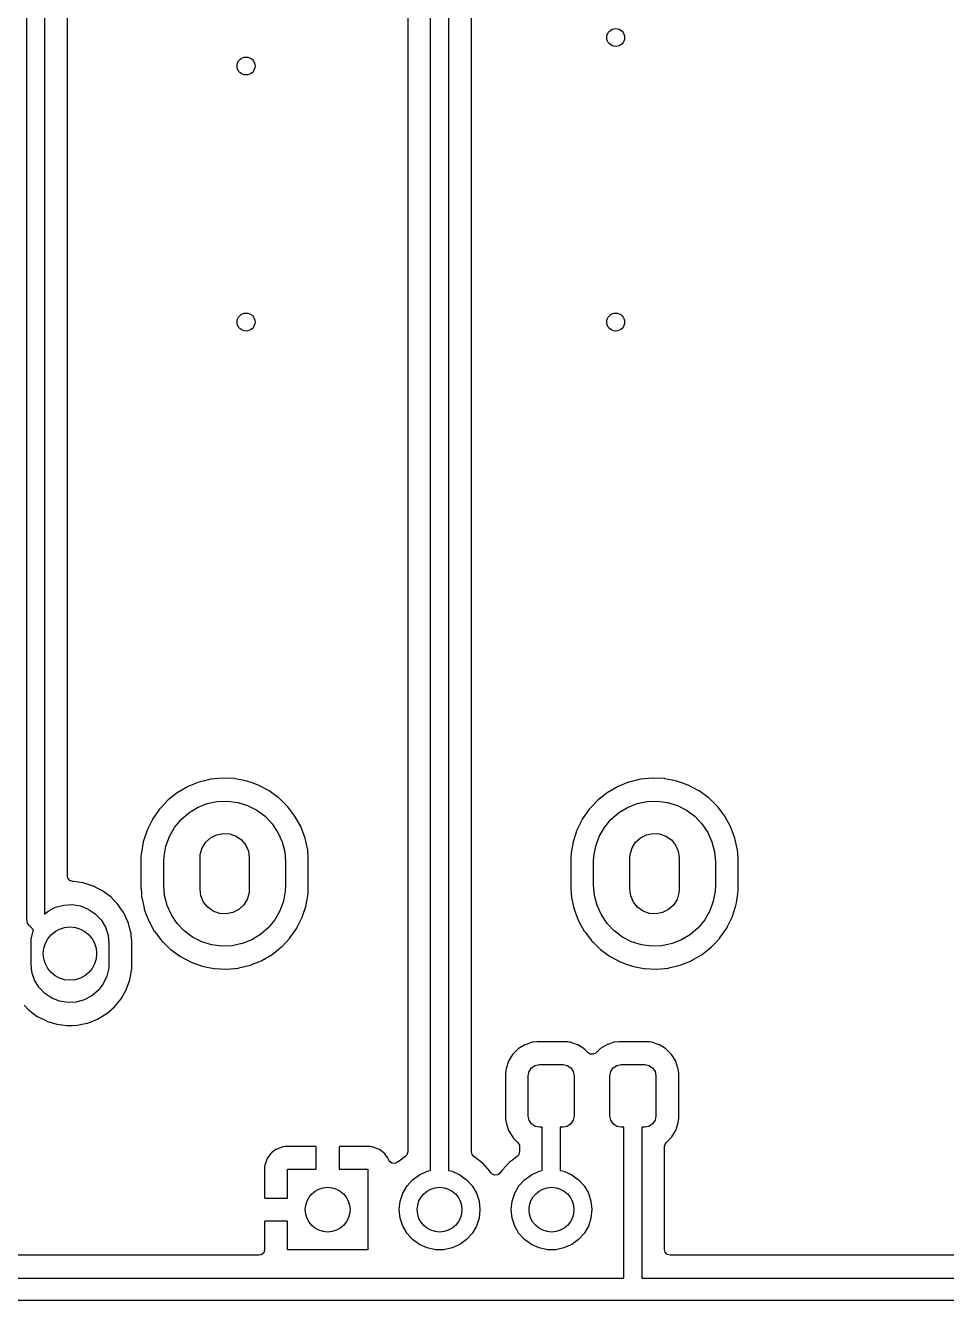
# Model space of a CAD drawing. Extents: x 63 to 234, y -148 to -41.
# Drawn here: x 150.65 to 171.22, y -147.57 to -119.11 of the extents above; entities that cross this region are included whole.
import ezdxf

# ---------------------------------------------------------------- set-up
doc = ezdxf.new("R2010")
doc.units = 0
doc.layers.add('BLACK', color=7, linetype='CONTINUOUS')

msp = doc.modelspace()

# ---------------------------------------------------------------- linework, layer by layer
at = {"layer": 'BLACK', "linetype": 'CONTINUOUS'}
for p, q in [((150.676, -139.061), (150.676, -65.1865)), ((151.076, -65.392), (151.076, -138.948)), ((151.584, -138.095), (151.584, -99.1649)), ((159.697, -144.669), (159.697, -108.871)), ((160.097, -108.936), (160.097, -144.669)), ((159.189, -109.141), (159.189, -144.25)), ((160.606, -144.25), (160.606, -109.302)), ((154.517, -136.001), (154.297, -136.09)), ((154.521, -135.999), (154.517, -136.001)), ((154.517, -136.001), (154.517, -136.001)), ((154.674, -135.962), (154.521, -135.999)), ((154.78, -135.936), (154.674, -135.962)), ((154.785, -135.935), (154.78, -135.936)), ((154.78, -135.936), (154.78, -135.936)), ((155.054, -135.909), (154.785, -135.935)), ((155.059, -135.909), (155.054, -135.909)), ((155.321, -135.922), (155.059, -135.909)), ((155.059, -135.909), (155.059, -135.909)), ((155.325, -135.922), (155.321, -135.922)), ((155.321, -135.922), (155.321, -135.922)), ((155.33, -135.923), (155.325, -135.922)), ((155.493, -135.956), (155.33, -135.923)), ((155.33, -135.923), (155.33, -135.923)), ((155.591, -135.975), (155.493, -135.956)), ((155.71, -136.017), (155.591, -135.975)), ((155.843, -136.064), (155.71, -136.017)), ((164.117, -136.001), (163.897, -136.09)), ((164.121, -135.999), (164.117, -136.001)), ((164.117, -136.001), (164.117, -136.001)), ((164.274, -135.962), (164.121, -135.999)), ((164.38, -135.936), (164.274, -135.962)), ((164.385, -135.935), (164.38, -135.936)), ((164.38, -135.936), (164.38, -135.936)), ((164.654, -135.909), (164.385, -135.935)), ((164.659, -135.909), (164.654, -135.909)), ((164.921, -135.922), (164.659, -135.909)), ((164.659, -135.909), (164.659, -135.909)), ((164.925, -135.922), (164.921, -135.922)), ((164.921, -135.922), (164.921, -135.922)), ((164.93, -135.923), (164.925, -135.922)), ((165.093, -135.956), (164.93, -135.923)), ((164.93, -135.923), (164.93, -135.923)), ((165.191, -135.975), (165.093, -135.956)), ((165.31, -136.017), (165.191, -135.975)), ((165.443, -136.064), (165.31, -136.017)), ((153.964, -136.295), (153.838, -136.397)), ((154.036, -136.238), (153.964, -136.295)), ((154.27, -136.101), (154.036, -136.238)), ((154.297, -136.09), (154.27, -136.101)), ((155.847, -136.065), (155.843, -136.064)), ((155.843, -136.064), (155.843, -136.064)), ((156.087, -136.191), (155.847, -136.065)), ((156.091, -136.194), (156.087, -136.191)), ((156.294, -136.342), (156.091, -136.194)), ((163.564, -136.295), (163.438, -136.397)), ((163.636, -136.238), (163.564, -136.295)), ((163.87, -136.101), (163.636, -136.238)), ((163.897, -136.09), (163.87, -136.101)), ((165.447, -136.065), (165.443, -136.064)), ((165.443, -136.064), (165.443, -136.064)), ((165.687, -136.191), (165.447, -136.065)), ((165.691, -136.194), (165.687, -136.191)), ((165.894, -136.342), (165.691, -136.194)), ((153.69, -136.551), (153.639, -136.606)), ((153.821, -136.411), (153.69, -136.551)), ((153.824, -136.407), (153.821, -136.411)), ((153.838, -136.397), (153.824, -136.407)), ((154.296, -136.683), (154.492, -136.564)), ((154.492, -136.564), (154.706, -136.479)), ((154.706, -136.479), (154.931, -136.432)), ((154.931, -136.432), (155.161, -136.424)), ((155.161, -136.424), (155.389, -136.454)), ((155.389, -136.454), (155.609, -136.522)), ((155.609, -136.522), (155.814, -136.626)), ((156.306, -136.351), (156.294, -136.342)), ((156.369, -136.412), (156.306, -136.351)), ((156.48, -136.521), (156.369, -136.412)), ((156.5, -136.541), (156.48, -136.521)), ((156.503, -136.544), (156.5, -136.541)), ((156.507, -136.55), (156.503, -136.544)), ((156.503, -136.544), (156.503, -136.544)), ((156.665, -136.756), (156.507, -136.55)), ((163.29, -136.551), (163.239, -136.606)), ((163.421, -136.411), (163.29, -136.551)), ((163.424, -136.407), (163.421, -136.411)), ((163.438, -136.397), (163.424, -136.407)), ((163.896, -136.683), (164.092, -136.564)), ((164.092, -136.564), (164.306, -136.479)), ((164.306, -136.479), (164.531, -136.432)), ((164.531, -136.432), (164.761, -136.424)), ((164.761, -136.424), (164.989, -136.454)), ((164.989, -136.454), (165.209, -136.522)), ((165.209, -136.522), (165.414, -136.626)), ((165.906, -136.351), (165.894, -136.342)), ((165.969, -136.412), (165.906, -136.351)), ((166.08, -136.521), (165.969, -136.412)), ((166.1, -136.541), (166.08, -136.521)), ((166.103, -136.544), (166.1, -136.541)), ((166.107, -136.55), (166.103, -136.544)), ((166.103, -136.544), (166.103, -136.544)), ((166.265, -136.756), (166.107, -136.55)), ((153.482, -136.832), (153.4, -136.997)), ((153.484, -136.828), (153.482, -136.832)), ((153.482, -136.832), (153.482, -136.832)), ((153.639, -136.606), (153.484, -136.828)), ((153.976, -137.012), (154.122, -136.834)), ((154.122, -136.834), (154.296, -136.683)), ((155.814, -136.626), (155.998, -136.763)), ((155.998, -136.763), (156.157, -136.93)), ((156.796, -136.993), (156.665, -136.756)), ((163.082, -136.832), (163, -136.997)), ((163.084, -136.828), (163.082, -136.832)), ((163.082, -136.832), (163.082, -136.832)), ((163.239, -136.606), (163.084, -136.828)), ((163.576, -137.012), (163.722, -136.834)), ((163.722, -136.834), (163.896, -136.683)), ((165.414, -136.626), (165.598, -136.763)), ((165.598, -136.763), (165.757, -136.93)), ((166.396, -136.993), (166.265, -136.756)), ((153.364, -137.071), (153.279, -137.329)), ((153.4, -136.997), (153.364, -137.071)), ((153.862, -137.212), (153.976, -137.012)), ((154.916, -137.173), (155.062, -137.143)), ((155.062, -137.143), (155.211, -137.154)), ((155.211, -137.154), (155.352, -137.205)), ((156.157, -136.93), (156.285, -137.121)), ((156.285, -137.121), (156.38, -137.33)), ((156.892, -137.247), (156.796, -136.993)), ((162.964, -137.071), (162.879, -137.329)), ((163, -136.997), (162.964, -137.071)), ((163.462, -137.212), (163.576, -137.012)), ((164.516, -137.173), (164.662, -137.143)), ((164.662, -137.143), (164.811, -137.154)), ((164.811, -137.154), (164.952, -137.205)), ((165.757, -136.93), (165.885, -137.121)), ((165.885, -137.121), (165.98, -137.33)), ((166.492, -137.247), (166.396, -136.993)), ((153.278, -137.333), (153.236, -137.577)), ((153.279, -137.329), (153.278, -137.333)), ((153.278, -137.333), (153.278, -137.333)), ((153.743, -137.654), (153.784, -137.428)), ((153.784, -137.428), (153.862, -137.212)), ((154.595, -137.468), (154.673, -137.341)), ((154.673, -137.341), (154.783, -137.24)), ((154.783, -137.24), (154.916, -137.173)), ((155.352, -137.205), (155.474, -137.291)), ((155.474, -137.291), (155.567, -137.407)), ((155.567, -137.407), (155.627, -137.544)), ((156.38, -137.33), (156.438, -137.553)), ((156.893, -137.251), (156.892, -137.247)), ((156.938, -137.452), (156.893, -137.251)), ((156.893, -137.251), (156.893, -137.251)), ((156.951, -137.512), (156.938, -137.452)), ((162.878, -137.333), (162.836, -137.577)), ((162.879, -137.329), (162.878, -137.333)), ((162.878, -137.333), (162.878, -137.333)), ((163.343, -137.654), (163.384, -137.428)), ((163.384, -137.428), (163.462, -137.212)), ((164.195, -137.468), (164.273, -137.341)), ((164.273, -137.341), (164.383, -137.24)), ((164.383, -137.24), (164.516, -137.173)), ((164.952, -137.205), (165.074, -137.291)), ((165.074, -137.291), (165.167, -137.407)), ((165.167, -137.407), (165.227, -137.544)), ((165.98, -137.33), (166.038, -137.553)), ((166.493, -137.251), (166.492, -137.247)), ((166.538, -137.452), (166.493, -137.251)), ((166.493, -137.251), (166.493, -137.251)), ((166.551, -137.512), (166.538, -137.452)), ((153.233, -137.596), (153.228, -137.682)), ((153.228, -137.682), (153.228, -138.371)), ((153.236, -137.577), (153.233, -137.596)), ((153.737, -137.782), (153.743, -137.654)), ((154.547, -137.692), (154.553, -137.612)), ((154.547, -138.392), (154.547, -137.692)), ((154.553, -137.612), (154.595, -137.468)), ((155.627, -137.544), (155.647, -137.692)), ((155.647, -137.692), (155.647, -138.392)), ((156.438, -137.553), (156.457, -137.782)), ((156.951, -137.516), (156.951, -137.512)), ((156.963, -137.683), (156.951, -137.516)), ((156.965, -137.713), (156.963, -137.683)), ((156.965, -138.402), (156.965, -137.713)), ((162.833, -137.596), (162.828, -137.682)), ((162.828, -137.682), (162.828, -138.371)), ((162.836, -137.577), (162.833, -137.596)), ((163.337, -137.782), (163.343, -137.654)), ((164.147, -137.692), (164.153, -137.612)), ((164.147, -138.392), (164.147, -137.692)), ((164.153, -137.612), (164.195, -137.468)), ((165.227, -137.544), (165.247, -137.692)), ((165.247, -137.692), (165.247, -138.392)), ((166.038, -137.553), (166.057, -137.782)), ((166.551, -137.516), (166.551, -137.512)), ((166.563, -137.683), (166.551, -137.516)), ((166.565, -137.713), (166.563, -137.683)), ((166.565, -138.402), (166.565, -137.713)), ((153.737, -138.302), (153.737, -137.782)), ((156.457, -137.782), (156.457, -138.302)), ((163.337, -138.302), (163.337, -137.782)), ((166.057, -137.782), (166.057, -138.302)), ((151.594, -138.141), (151.584, -138.095)), ((151.637, -138.197), (151.594, -138.141)), ((151.704, -138.22), (151.637, -138.197)), ((151.707, -138.22), (151.704, -138.22)), ((151.712, -138.221), (151.707, -138.22)), ((151.934, -138.25), (151.712, -138.221)), ((151.712, -138.221), (151.712, -138.221)), ((151.939, -138.251), (151.934, -138.25)), ((151.934, -138.25), (151.934, -138.25)), ((152.162, -138.32), (151.939, -138.251)), ((153.756, -138.531), (153.737, -138.302)), ((156.457, -138.302), (156.451, -138.43)), ((163.356, -138.531), (163.337, -138.302)), ((166.057, -138.302), (166.051, -138.43)), ((152.167, -138.323), (152.162, -138.32)), ((152.262, -138.371), (152.167, -138.323)), ((152.167, -138.323), (152.167, -138.323)), ((152.366, -138.424), (152.262, -138.371)), ((152.371, -138.426), (152.366, -138.424)), ((152.366, -138.424), (152.366, -138.424)), ((152.559, -138.566), (152.371, -138.426)), ((152.623, -138.633), (152.559, -138.566)), ((153.228, -138.371), (153.229, -138.373)), ((153.229, -138.373), (153.237, -138.481)), ((153.229, -138.373), (153.229, -138.373)), ((153.237, -138.481), (153.243, -138.572)), ((153.243, -138.572), (153.244, -138.577)), ((153.244, -138.577), (153.244, -138.577)), ((153.244, -138.577), (153.297, -138.816)), ((153.814, -138.754), (153.756, -138.531)), ((154.567, -138.54), (154.547, -138.392)), ((154.627, -138.677), (154.567, -138.54)), ((155.641, -138.472), (155.599, -138.616)), ((155.647, -138.392), (155.641, -138.472)), ((156.451, -138.43), (156.41, -138.656)), ((156.925, -138.697), (156.961, -138.492)), ((156.961, -138.488), (156.964, -138.424)), ((156.961, -138.492), (156.961, -138.488)), ((156.961, -138.492), (156.961, -138.492)), ((156.964, -138.424), (156.965, -138.404)), ((156.965, -138.404), (156.965, -138.402)), ((156.965, -138.404), (156.965, -138.404)), ((162.828, -138.371), (162.829, -138.373)), ((162.829, -138.373), (162.837, -138.481)), ((162.829, -138.373), (162.829, -138.373)), ((162.837, -138.481), (162.843, -138.572)), ((162.843, -138.572), (162.844, -138.577)), ((162.844, -138.577), (162.844, -138.577)), ((162.844, -138.577), (162.897, -138.816)), ((163.414, -138.754), (163.356, -138.531)), ((164.167, -138.54), (164.147, -138.392)), ((164.227, -138.677), (164.167, -138.54)), ((165.241, -138.472), (165.199, -138.616)), ((165.247, -138.392), (165.241, -138.472)), ((166.051, -138.43), (166.01, -138.656)), ((166.525, -138.697), (166.561, -138.492)), ((166.561, -138.488), (166.564, -138.424)), ((166.561, -138.492), (166.561, -138.488)), ((166.561, -138.492), (166.561, -138.492)), ((166.564, -138.424), (166.565, -138.404)), ((166.565, -138.404), (166.565, -138.402)), ((166.565, -138.404), (166.565, -138.404)), ((151.156, -138.881), (151.322, -138.793)), ((151.322, -138.793), (151.503, -138.743)), ((151.503, -138.743), (151.691, -138.733)), ((151.691, -138.733), (151.876, -138.764)), ((151.876, -138.764), (152.05, -138.834)), ((152.05, -138.834), (152.206, -138.939)), ((152.698, -138.711), (152.623, -138.633)), ((152.72, -138.735), (152.698, -138.711)), ((152.796, -138.848), (152.72, -138.735)), ((152.844, -138.919), (152.796, -138.848)), ((153.297, -138.816), (153.302, -138.837)), ((153.302, -138.837), (153.331, -138.915)), ((153.909, -138.963), (153.814, -138.754)), ((154.72, -138.793), (154.627, -138.677)), ((154.842, -138.879), (154.72, -138.793)), ((154.983, -138.93), (154.842, -138.879)), ((155.411, -138.844), (155.278, -138.911)), ((155.521, -138.743), (155.411, -138.844)), ((155.599, -138.616), (155.521, -138.743)), ((156.332, -138.872), (156.218, -139.072)), ((156.41, -138.656), (156.332, -138.872)), ((156.83, -139.013), (156.915, -138.755)), ((156.915, -138.755), (156.925, -138.697)), ((162.897, -138.816), (162.902, -138.837)), ((162.902, -138.837), (162.931, -138.915)), ((163.509, -138.963), (163.414, -138.754)), ((164.32, -138.793), (164.227, -138.677)), ((164.442, -138.879), (164.32, -138.793)), ((164.583, -138.93), (164.442, -138.879)), ((165.011, -138.844), (164.878, -138.911)), ((165.121, -138.743), (165.011, -138.844)), ((165.199, -138.616), (165.121, -138.743)), ((165.932, -138.872), (165.818, -139.072)), ((166.01, -138.656), (165.932, -138.872)), ((166.43, -139.013), (166.515, -138.755)), ((166.515, -138.755), (166.525, -138.697)), ((150.683, -139.094), (150.676, -139.061)), ((150.687, -139.127), (150.683, -139.094)), ((150.693, -139.137), (150.687, -139.127)), ((150.696, -139.148), (150.693, -139.137)), ((150.717, -139.174), (150.696, -139.148)), ((151.076, -138.948), (151.156, -138.881)), ((152.206, -138.939), (152.335, -139.076)), ((152.335, -139.076), (152.432, -139.237)), ((152.851, -138.929), (152.844, -138.919)), ((152.853, -138.934), (152.851, -138.929)), ((152.936, -139.118), (152.853, -138.934)), ((152.947, -139.142), (152.936, -139.118)), ((152.948, -139.148), (152.947, -139.142)), ((153.004, -139.364), (152.948, -139.148)), ((152.948, -139.148), (152.948, -139.148)), ((153.331, -138.915), (153.394, -139.082)), ((153.394, -139.082), (153.398, -139.091)), ((153.398, -139.091), (153.4, -139.095)), ((153.4, -139.095), (153.526, -139.323)), ((154.037, -139.154), (153.909, -138.963)), ((154.196, -139.321), (154.037, -139.154)), ((155.132, -138.941), (154.983, -138.93)), ((155.278, -138.911), (155.132, -138.941)), ((156.218, -139.072), (156.072, -139.25)), ((156.727, -139.222), (156.828, -139.017)), ((156.828, -139.017), (156.83, -139.013)), ((156.828, -139.017), (156.828, -139.017)), ((162.931, -138.915), (162.994, -139.082)), ((162.994, -139.082), (162.998, -139.091)), ((162.998, -139.091), (163, -139.095)), ((163, -139.095), (163.126, -139.323)), ((163.637, -139.154), (163.509, -138.963)), ((163.796, -139.321), (163.637, -139.154)), ((164.732, -138.941), (164.583, -138.93)), ((164.878, -138.911), (164.732, -138.941)), ((165.818, -139.072), (165.672, -139.25)), ((166.327, -139.222), (166.428, -139.017)), ((166.428, -139.017), (166.43, -139.013)), ((166.428, -139.017), (166.428, -139.017)), ((150.734, -139.202), (150.717, -139.174)), ((150.83, -139.298), (150.734, -139.202)), ((150.777, -139.505), (150.818, -139.322)), ((150.818, -139.322), (150.83, -139.298)), ((152.432, -139.237), (152.492, -139.415)), ((152.492, -139.415), (152.512, -139.602)), ((153.006, -139.369), (153.004, -139.364)), ((153.006, -139.374), (153.006, -139.369)), ((153.011, -139.433), (153.006, -139.374)), ((153.006, -139.374), (153.006, -139.374)), ((153.02, -139.543), (153.011, -139.433)), ((153.526, -139.323), (153.529, -139.328)), ((153.529, -139.328), (153.547, -139.351)), ((153.547, -139.351), (153.688, -139.536)), ((154.38, -139.458), (154.196, -139.321)), ((155.898, -139.401), (155.702, -139.52)), ((156.072, -139.25), (155.898, -139.401)), ((156.555, -139.478), (156.71, -139.256)), ((156.71, -139.256), (156.727, -139.222)), ((163.126, -139.323), (163.129, -139.328)), ((163.129, -139.328), (163.147, -139.351)), ((163.147, -139.351), (163.288, -139.536)), ((163.98, -139.458), (163.796, -139.321)), ((165.498, -139.401), (165.302, -139.52)), ((165.672, -139.25), (165.498, -139.401)), ((166.155, -139.478), (166.31, -139.256)), ((166.31, -139.256), (166.327, -139.222)), ((150.772, -139.602), (150.777, -139.505)), ((150.772, -140.052), (150.772, -139.602)), ((152.512, -139.602), (152.512, -140.052)), ((153.02, -140.158), (153.02, -139.543)), ((153.688, -139.536), (153.694, -139.543)), ((153.694, -139.543), (153.697, -139.547)), ((153.697, -139.547), (153.697, -139.547)), ((153.697, -139.547), (153.724, -139.573)), ((153.724, -139.573), (153.888, -139.733)), ((153.888, -139.733), (153.891, -139.736)), ((154.585, -139.562), (154.38, -139.458)), ((154.805, -139.63), (154.585, -139.562)), ((155.033, -139.66), (154.805, -139.63)), ((155.263, -139.652), (155.033, -139.66)), ((155.488, -139.605), (155.263, -139.652)), ((155.702, -139.52), (155.488, -139.605)), ((156.158, -139.846), (156.325, -139.713)), ((156.325, -139.713), (156.366, -139.679)), ((156.366, -139.679), (156.37, -139.677)), ((156.366, -139.679), (156.366, -139.679)), ((156.37, -139.677), (156.464, -139.576)), ((156.464, -139.576), (156.552, -139.482)), ((156.552, -139.482), (156.555, -139.478)), ((156.552, -139.482), (156.552, -139.482)), ((163.288, -139.536), (163.294, -139.543)), ((163.294, -139.543), (163.297, -139.547)), ((163.297, -139.547), (163.297, -139.547)), ((163.297, -139.547), (163.324, -139.573)), ((163.324, -139.573), (163.488, -139.733)), ((163.488, -139.733), (163.491, -139.736)), ((164.185, -139.562), (163.98, -139.458)), ((164.405, -139.63), (164.185, -139.562)), ((164.633, -139.66), (164.405, -139.63)), ((164.863, -139.652), (164.633, -139.66)), ((165.088, -139.605), (164.863, -139.652)), ((165.302, -139.52), (165.088, -139.605)), ((165.758, -139.846), (165.925, -139.713)), ((165.925, -139.713), (165.966, -139.679)), ((165.966, -139.679), (165.97, -139.677)), ((165.966, -139.679), (165.966, -139.679)), ((165.97, -139.677), (166.064, -139.576)), ((166.064, -139.576), (166.152, -139.482)), ((166.152, -139.482), (166.155, -139.478)), ((166.152, -139.482), (166.152, -139.482)), ((153.891, -139.736), (153.891, -139.736)), ((153.891, -139.736), (153.952, -139.779)), ((153.952, -139.779), (154.107, -139.893)), ((154.107, -139.893), (154.347, -140.019)), ((155.682, -140.081), (155.92, -139.985)), ((155.92, -139.985), (155.924, -139.983)), ((155.92, -139.985), (155.92, -139.985)), ((155.924, -139.983), (156.158, -139.846)), ((163.491, -139.736), (163.491, -139.736)), ((163.491, -139.736), (163.552, -139.779)), ((163.552, -139.779), (163.707, -139.893)), ((163.707, -139.893), (163.947, -140.019)), ((165.282, -140.081), (165.52, -139.985)), ((165.52, -139.985), (165.524, -139.983)), ((165.52, -139.985), (165.52, -139.985)), ((165.524, -139.983), (165.758, -139.846)), ((150.792, -140.239), (150.772, -140.052)), ((150.852, -140.417), (150.792, -140.239)), ((152.507, -140.149), (152.466, -140.332)), ((152.512, -140.052), (152.507, -140.149)), ((152.979, -140.407), (152.998, -140.298)), ((152.998, -140.298), (153.019, -140.182)), ((153.019, -140.182), (153.02, -140.175)), ((153.02, -140.159), (153.02, -140.158)), ((153.02, -140.175), (153.02, -140.159)), ((153.02, -140.159), (153.02, -140.159)), ((154.347, -140.019), (154.351, -140.02)), ((154.351, -140.02), (154.351, -140.02)), ((154.351, -140.02), (154.466, -140.061)), ((154.466, -140.061), (154.603, -140.109)), ((154.603, -140.109), (154.701, -140.128)), ((154.701, -140.128), (154.864, -140.161)), ((154.864, -140.161), (154.864, -140.161)), ((154.864, -140.161), (154.869, -140.162)), ((154.869, -140.162), (154.873, -140.162)), ((154.873, -140.162), (154.873, -140.162)), ((154.873, -140.162), (155.135, -140.175)), ((155.135, -140.175), (155.135, -140.175)), ((155.135, -140.175), (155.14, -140.175)), ((155.14, -140.175), (155.409, -140.149)), ((155.409, -140.149), (155.414, -140.148)), ((155.414, -140.148), (155.574, -140.109)), ((155.414, -140.148), (155.414, -140.148)), ((155.574, -140.109), (155.673, -140.085)), ((155.673, -140.085), (155.682, -140.081)), ((163.947, -140.019), (163.951, -140.02)), ((163.951, -140.02), (163.951, -140.02)), ((163.951, -140.02), (164.066, -140.061)), ((164.066, -140.061), (164.203, -140.109)), ((164.203, -140.109), (164.301, -140.128)), ((164.301, -140.128), (164.464, -140.161)), ((164.464, -140.161), (164.464, -140.161)), ((164.464, -140.161), (164.469, -140.162)), ((164.469, -140.162), (164.473, -140.162)), ((164.473, -140.162), (164.473, -140.162)), ((164.473, -140.162), (164.735, -140.175)), ((164.735, -140.175), (164.735, -140.175)), ((164.735, -140.175), (164.74, -140.175)), ((164.74, -140.175), (165.009, -140.149)), ((165.009, -140.149), (165.014, -140.148)), ((165.014, -140.148), (165.174, -140.109)), ((165.014, -140.148), (165.014, -140.148)), ((165.174, -140.109), (165.273, -140.085)), ((165.273, -140.085), (165.282, -140.081)), ((150.949, -140.578), (150.852, -140.417)), ((151.078, -140.715), (150.949, -140.578)), ((152.386, -140.503), (152.272, -140.652)), ((152.466, -140.332), (152.386, -140.503)), ((152.898, -140.632), (152.978, -140.412)), ((152.978, -140.412), (152.979, -140.407)), ((151.234, -140.82), (151.078, -140.715)), ((151.408, -140.89), (151.234, -140.82)), ((151.962, -140.861), (151.781, -140.911)), ((152.128, -140.773), (151.962, -140.861)), ((152.272, -140.652), (152.128, -140.773)), ((152.634, -141.017), (152.782, -140.836)), ((152.782, -140.836), (152.898, -140.632)), ((150.621, -140.979), (150.725, -141.088)), ((150.725, -141.088), (150.73, -141.091)), ((150.73, -141.091), (150.745, -141.103)), ((150.745, -141.103), (150.913, -141.228)), ((151.593, -140.921), (151.408, -140.89)), ((151.781, -140.911), (151.593, -140.921)), ((152.457, -141.17), (152.634, -141.017)), ((150.913, -141.228), (150.918, -141.23)), ((150.918, -141.23), (150.918, -141.23)), ((150.918, -141.23), (151.117, -141.331)), ((151.117, -141.331), (151.121, -141.334)), ((151.121, -141.334), (151.345, -141.403)), ((151.345, -141.403), (151.35, -141.404)), ((151.35, -141.404), (151.35, -141.404)), ((151.35, -141.404), (151.572, -141.433)), ((151.572, -141.433), (151.572, -141.433)), ((151.572, -141.433), (151.577, -141.434)), ((151.577, -141.434), (151.582, -141.434)), ((151.582, -141.434), (151.694, -141.43)), ((151.582, -141.434), (151.582, -141.434)), ((151.694, -141.43), (151.811, -141.425)), ((151.811, -141.425), (151.905, -141.405)), ((151.905, -141.405), (152.034, -141.378)), ((152.034, -141.378), (152.04, -141.377)), ((152.034, -141.378), (152.034, -141.378)), ((152.04, -141.377), (152.257, -141.291)), ((152.257, -141.291), (152.319, -141.254)), ((152.319, -141.254), (152.453, -141.173)), ((152.453, -141.173), (152.457, -141.17)), ((152.453, -141.173), (152.453, -141.173)), ((161.653, -141.954), (161.528, -142.079)), ((161.804, -141.86), (161.653, -141.954)), ((161.851, -141.845), (161.804, -141.86)), ((161.965, -141.807), (161.851, -141.845)), ((161.971, -141.804), (161.965, -141.807)), ((161.965, -141.807), (161.965, -141.807)), ((161.978, -141.804), (161.971, -141.804)), ((162.074, -141.794), (161.978, -141.804)), ((161.978, -141.804), (161.978, -141.804)), ((162.077, -141.793), (162.074, -141.794)), ((162.074, -141.794), (162.074, -141.794)), ((162.703, -141.793), (162.077, -141.793)), ((162.757, -141.799), (162.703, -141.793)), ((162.801, -141.804), (162.757, -141.799)), ((162.807, -141.804), (162.801, -141.804)), ((162.801, -141.804), (162.801, -141.804)), ((162.814, -141.806), (162.807, -141.804)), ((162.893, -141.833), (162.814, -141.806)), ((162.814, -141.806), (162.814, -141.806)), ((162.975, -141.86), (162.893, -141.833)), ((162.981, -141.864), (162.975, -141.86)), ((163.018, -141.886), (162.981, -141.864)), ((162.981, -141.864), (162.981, -141.864)), ((163.126, -141.953), (163.018, -141.886)), ((163.131, -141.958), (163.126, -141.953)), ((163.214, -142.04), (163.131, -141.958)), ((163.473, -141.959), (163.392, -142.04)), ((163.478, -141.954), (163.473, -141.959)), ((163.629, -141.86), (163.478, -141.954)), ((163.676, -141.845), (163.629, -141.86)), ((163.79, -141.807), (163.676, -141.845)), ((163.796, -141.804), (163.79, -141.807)), ((163.79, -141.807), (163.79, -141.807)), ((163.803, -141.804), (163.796, -141.804)), ((163.899, -141.794), (163.803, -141.804)), ((163.803, -141.804), (163.803, -141.804)), ((163.902, -141.793), (163.899, -141.794)), ((163.899, -141.794), (163.899, -141.794)), ((164.528, -141.793), (163.902, -141.793)), ((164.582, -141.799), (164.528, -141.793)), ((164.626, -141.804), (164.582, -141.799)), ((164.632, -141.804), (164.626, -141.804)), ((164.626, -141.804), (164.626, -141.804)), ((164.639, -141.806), (164.632, -141.804)), ((164.718, -141.833), (164.639, -141.806)), ((164.639, -141.806), (164.639, -141.806)), ((164.8, -141.86), (164.718, -141.833)), ((164.806, -141.864), (164.8, -141.86)), ((164.843, -141.886), (164.806, -141.864)), ((164.806, -141.864), (164.806, -141.864)), ((164.951, -141.953), (164.843, -141.886)), ((164.956, -141.958), (164.951, -141.953)), ((165.061, -142.062), (164.956, -141.958)), ((161.435, -142.229), (161.38, -142.397)), ((161.528, -142.079), (161.435, -142.229)), ((163.259, -142.069), (163.214, -142.04)), ((163.329, -142.074), (163.259, -142.069)), ((163.392, -142.04), (163.329, -142.074)), ((165.076, -142.078), (165.061, -142.062)), ((165.169, -142.228), (165.076, -142.078)), ((165.171, -142.235), (165.169, -142.228)), ((165.221, -142.385), (165.171, -142.235)), ((161.38, -142.397), (161.369, -142.502)), ((161.369, -142.502), (161.369, -143.502)), ((161.877, -142.552), (161.897, -142.456)), ((161.877, -143.452), (161.877, -142.552)), ((161.897, -142.456), (161.951, -142.375)), ((161.951, -142.375), (162.032, -142.321)), ((162.032, -142.321), (162.127, -142.302)), ((162.127, -142.302), (162.653, -142.302)), ((162.653, -142.302), (162.748, -142.321)), ((162.748, -142.321), (162.829, -142.375)), ((162.829, -142.375), (162.883, -142.456)), ((162.883, -142.456), (162.903, -142.552)), ((162.903, -142.552), (162.903, -143.452)), ((163.702, -142.552), (163.722, -142.456)), ((163.702, -143.452), (163.702, -142.552)), ((163.722, -142.456), (163.776, -142.375)), ((163.776, -142.375), (163.857, -142.321)), ((163.857, -142.321), (163.952, -142.302)), ((163.952, -142.302), (164.477, -142.302)), ((164.477, -142.302), (164.573, -142.321)), ((164.573, -142.321), (164.654, -142.375)), ((164.654, -142.375), (164.708, -142.456)), ((164.708, -142.456), (164.727, -142.552)), ((164.727, -142.552), (164.727, -143.452)), ((165.225, -142.396), (165.221, -142.385)), ((165.236, -142.502), (165.225, -142.396)), ((165.236, -143.502), (165.236, -142.502)), ((161.369, -143.502), (161.369, -143.506)), ((161.369, -143.506), (161.369, -143.506)), ((161.369, -143.506), (161.376, -143.573)), ((161.376, -143.573), (161.38, -143.608)), ((161.38, -143.608), (161.436, -143.776)), ((161.897, -143.548), (161.877, -143.452)), ((161.951, -143.629), (161.897, -143.548)), ((162.032, -143.683), (161.951, -143.629)), ((162.127, -143.702), (162.032, -143.683)), ((162.19, -143.702), (162.127, -143.702)), ((162.19, -144.671), (162.19, -143.702)), ((162.653, -143.702), (162.59, -143.702)), ((162.59, -143.702), (162.59, -144.668)), ((162.748, -143.683), (162.653, -143.702)), ((162.829, -143.629), (162.748, -143.683)), ((162.883, -143.548), (162.829, -143.629)), ((162.903, -143.452), (162.883, -143.548)), ((163.722, -143.548), (163.702, -143.452)), ((163.776, -143.629), (163.722, -143.548)), ((163.857, -143.683), (163.776, -143.629)), ((163.952, -143.702), (163.857, -143.683)), ((164.015, -143.702), (163.952, -143.702)), ((164.015, -147.07), (164.015, -143.702)), ((164.477, -143.702), (164.415, -143.702)), ((164.415, -143.702), (164.415, -147.07)), ((164.573, -143.683), (164.477, -143.702)), ((164.654, -143.629), (164.573, -143.683)), ((164.708, -143.548), (164.654, -143.629)), ((164.727, -143.452), (164.708, -143.548)), ((165.17, -143.775), (165.225, -143.607)), ((165.225, -143.607), (165.236, -143.502)), ((161.436, -143.776), (161.529, -143.926)), ((161.529, -143.926), (161.534, -143.932)), ((161.534, -143.932), (161.645, -144.042)), ((164.961, -144.042), (165.077, -143.925)), ((165.077, -143.925), (165.081, -143.919)), ((165.081, -143.919), (165.166, -143.781)), ((165.166, -143.781), (165.17, -143.775)), ((165.166, -143.781), (165.166, -143.781)), ((156.129, -144.286), (156.052, -144.388)), ((156.141, -144.274), (156.129, -144.286)), ((156.243, -144.197), (156.141, -144.274)), ((156.259, -144.189), (156.243, -144.197)), ((156.379, -144.144), (156.259, -144.189)), ((156.395, -144.14), (156.379, -144.144)), ((156.446, -144.134), (156.395, -144.14)), ((156.452, -144.134), (156.446, -144.134)), ((157.129, -144.134), (156.452, -144.134)), ((157.137, -144.136), (157.129, -144.134)), ((157.139, -144.137), (157.137, -144.136)), ((157.143, -144.152), (157.139, -144.137)), ((157.143, -144.642), (157.143, -144.152)), ((157.653, -144.14), (157.651, -144.148)), ((157.651, -144.148), (157.651, -144.642)), ((157.654, -144.138), (157.653, -144.14)), ((157.669, -144.134), (157.654, -144.138)), ((158.342, -144.134), (157.669, -144.134)), ((158.348, -144.134), (158.342, -144.134)), ((158.399, -144.14), (158.348, -144.134)), ((158.415, -144.144), (158.399, -144.14)), ((158.535, -144.189), (158.415, -144.144)), ((158.551, -144.197), (158.535, -144.189)), ((158.653, -144.274), (158.551, -144.197)), ((158.665, -144.286), (158.653, -144.274)), ((158.742, -144.388), (158.665, -144.286)), ((159.189, -144.25), (159.168, -144.318)), ((160.621, -144.31), (160.606, -144.25)), ((161.645, -144.042), (161.679, -144.104)), ((161.681, -144.255), (161.661, -144.323)), ((161.679, -144.104), (161.681, -144.131)), ((161.681, -144.131), (161.681, -144.255)), ((164.923, -144.131), (164.944, -144.063)), ((164.923, -146.435), (164.923, -144.131)), ((164.944, -144.063), (164.96, -144.042)), ((164.96, -144.042), (164.961, -144.042)), ((155.995, -144.54), (155.989, -144.591)), ((155.999, -144.524), (155.995, -144.54)), ((156.044, -144.404), (155.999, -144.524)), ((156.052, -144.388), (156.044, -144.404)), ((158.75, -144.404), (158.742, -144.388)), ((158.761, -144.432), (158.75, -144.404)), ((158.774, -144.457), (158.761, -144.432)), ((158.828, -144.503), (158.774, -144.457)), ((158.898, -144.512), (158.828, -144.503)), ((158.958, -144.484), (158.898, -144.512)), ((158.959, -144.485), (158.958, -144.484)), ((158.996, -144.457), (158.959, -144.485)), ((159.119, -144.365), (158.996, -144.457)), ((159.138, -144.35), (159.119, -144.365)), ((159.168, -144.318), (159.138, -144.35)), ((160.671, -144.36), (160.621, -144.31)), ((160.675, -144.362), (160.671, -144.36)), ((160.679, -144.365), (160.675, -144.362)), ((160.683, -144.368), (160.679, -144.365)), ((160.857, -144.505), (160.683, -144.368)), ((160.683, -144.368), (160.683, -144.368)), ((160.861, -144.508), (160.857, -144.505)), ((160.857, -144.505), (160.857, -144.505)), ((161.017, -144.68), (160.861, -144.508)), ((161.459, -144.485), (161.299, -144.653)), ((161.496, -144.457), (161.459, -144.485)), ((161.567, -144.404), (161.496, -144.457)), ((161.631, -144.356), (161.567, -144.404)), ((161.661, -144.323), (161.631, -144.356)), ((155.989, -144.591), (155.989, -144.597)), ((155.989, -144.597), (155.989, -145.27)), ((156.497, -145.288), (156.497, -144.642)), ((156.497, -144.642), (157.143, -144.642)), ((157.651, -144.642), (158.297, -144.642)), ((158.297, -144.642), (158.297, -146.442)), ((159.295, -144.873), (159.447, -144.763)), ((159.447, -144.763), (159.619, -144.686)), ((159.619, -144.686), (159.697, -144.669)), ((160.097, -144.669), (160.175, -144.686)), ((160.175, -144.686), (160.347, -144.763)), ((160.347, -144.763), (160.499, -144.873)), ((161.02, -144.684), (161.017, -144.68)), ((161.042, -144.719), (161.02, -144.684)), ((161.02, -144.684), (161.02, -144.684)), ((161.063, -144.743), (161.042, -144.719)), ((161.126, -144.774), (161.063, -144.743)), ((161.197, -144.766), (161.126, -144.774)), ((161.252, -144.721), (161.197, -144.766)), ((161.299, -144.653), (161.252, -144.721)), ((161.795, -144.873), (161.947, -144.763)), ((161.947, -144.763), (162.119, -144.686)), ((162.119, -144.686), (162.19, -144.671)), ((162.59, -144.668), (162.675, -144.686)), ((162.675, -144.686), (162.847, -144.763)), ((162.847, -144.763), (162.999, -144.873)), ((159.075, -145.176), (159.169, -145.013)), ((159.169, -145.013), (159.295, -144.873)), ((160.499, -144.873), (160.625, -145.013)), ((160.625, -145.013), (160.719, -145.176)), ((161.575, -145.176), (161.669, -145.013)), ((161.669, -145.013), (161.795, -144.873)), ((162.999, -144.873), (163.125, -145.013)), ((163.125, -145.013), (163.219, -145.176)), ((155.989, -145.27), (155.993, -145.285)), ((155.993, -145.285), (155.995, -145.286)), ((155.995, -145.286), (156.003, -145.288)), ((156.003, -145.288), (156.497, -145.288)), ((158.997, -145.542), (159.017, -145.355)), ((159.017, -145.355), (159.075, -145.176)), ((160.719, -145.176), (160.777, -145.355)), ((160.777, -145.355), (160.797, -145.542)), ((161.497, -145.542), (161.517, -145.355)), ((161.517, -145.355), (161.575, -145.176)), ((163.219, -145.176), (163.277, -145.355)), ((163.277, -145.355), (163.297, -145.542)), ((159.017, -145.729), (158.997, -145.542)), ((160.797, -145.542), (160.777, -145.729)), ((161.517, -145.729), (161.497, -145.542)), ((163.297, -145.542), (163.277, -145.729)), ((155.991, -145.802), (155.989, -145.81)), ((155.989, -145.81), (155.989, -146.435)), ((155.992, -145.8), (155.991, -145.802)), ((156.007, -145.796), (155.992, -145.8)), ((156.497, -145.796), (156.007, -145.796)), ((156.497, -146.442), (156.497, -145.796)), ((159.075, -145.908), (159.017, -145.729)), ((159.169, -146.071), (159.075, -145.908)), ((160.719, -145.908), (160.625, -146.071)), ((160.777, -145.729), (160.719, -145.908)), ((161.575, -145.908), (161.517, -145.729)), ((161.669, -146.071), (161.575, -145.908)), ((163.219, -145.908), (163.125, -146.071)), ((163.277, -145.729), (163.219, -145.908)), ((159.295, -146.211), (159.169, -146.071)), ((159.447, -146.321), (159.295, -146.211)), ((160.499, -146.211), (160.347, -146.321)), ((160.625, -146.071), (160.499, -146.211)), ((161.795, -146.211), (161.669, -146.071)), ((161.947, -146.321), (161.795, -146.211)), ((162.999, -146.211), (162.847, -146.321)), ((163.125, -146.071), (162.999, -146.211)), ((155.863, -146.561), (139.569, -146.561)), ((155.915, -146.55), (155.863, -146.561)), ((155.969, -146.504), (155.915, -146.55)), ((155.989, -146.435), (155.969, -146.504)), ((158.297, -146.442), (156.497, -146.442)), ((159.619, -146.398), (159.447, -146.321)), ((159.803, -146.437), (159.619, -146.398)), ((159.991, -146.437), (159.803, -146.437)), ((160.175, -146.398), (159.991, -146.437)), ((160.347, -146.321), (160.175, -146.398)), ((162.119, -146.398), (161.947, -146.321)), ((162.303, -146.437), (162.119, -146.398)), ((162.491, -146.437), (162.303, -146.437)), ((162.675, -146.398), (162.491, -146.437)), ((162.847, -146.321), (162.675, -146.398)), ((164.935, -146.488), (164.923, -146.435)), ((164.981, -146.541), (164.935, -146.488)), ((165.049, -146.561), (164.981, -146.541)), ((190.388, -146.561), (165.049, -146.561)), ((138.933, -147.07), (164.015, -147.07)), ((164.415, -147.07), (190.65, -147.07)), ((190.754, -147.57), (70.275, -147.57))]:
    msp.add_line(p, q, dxfattribs=at)
at = {"layer": 'BLACK'}
for centre, radius in [((163.83, -119.38), 0.2), ((155.575, -120.015), 0.2), ((155.575, -125.73), 0.2), ((163.83, -125.73), 0.2), ((151.642, -139.827), 0.595), ((157.397, -145.542), 0.5), ((159.897, -145.542), 0.5), ((162.397, -145.542), 0.5)]:
    msp.add_circle(centre, radius, dxfattribs=at)

doc.saveas('drawing.dxf')
